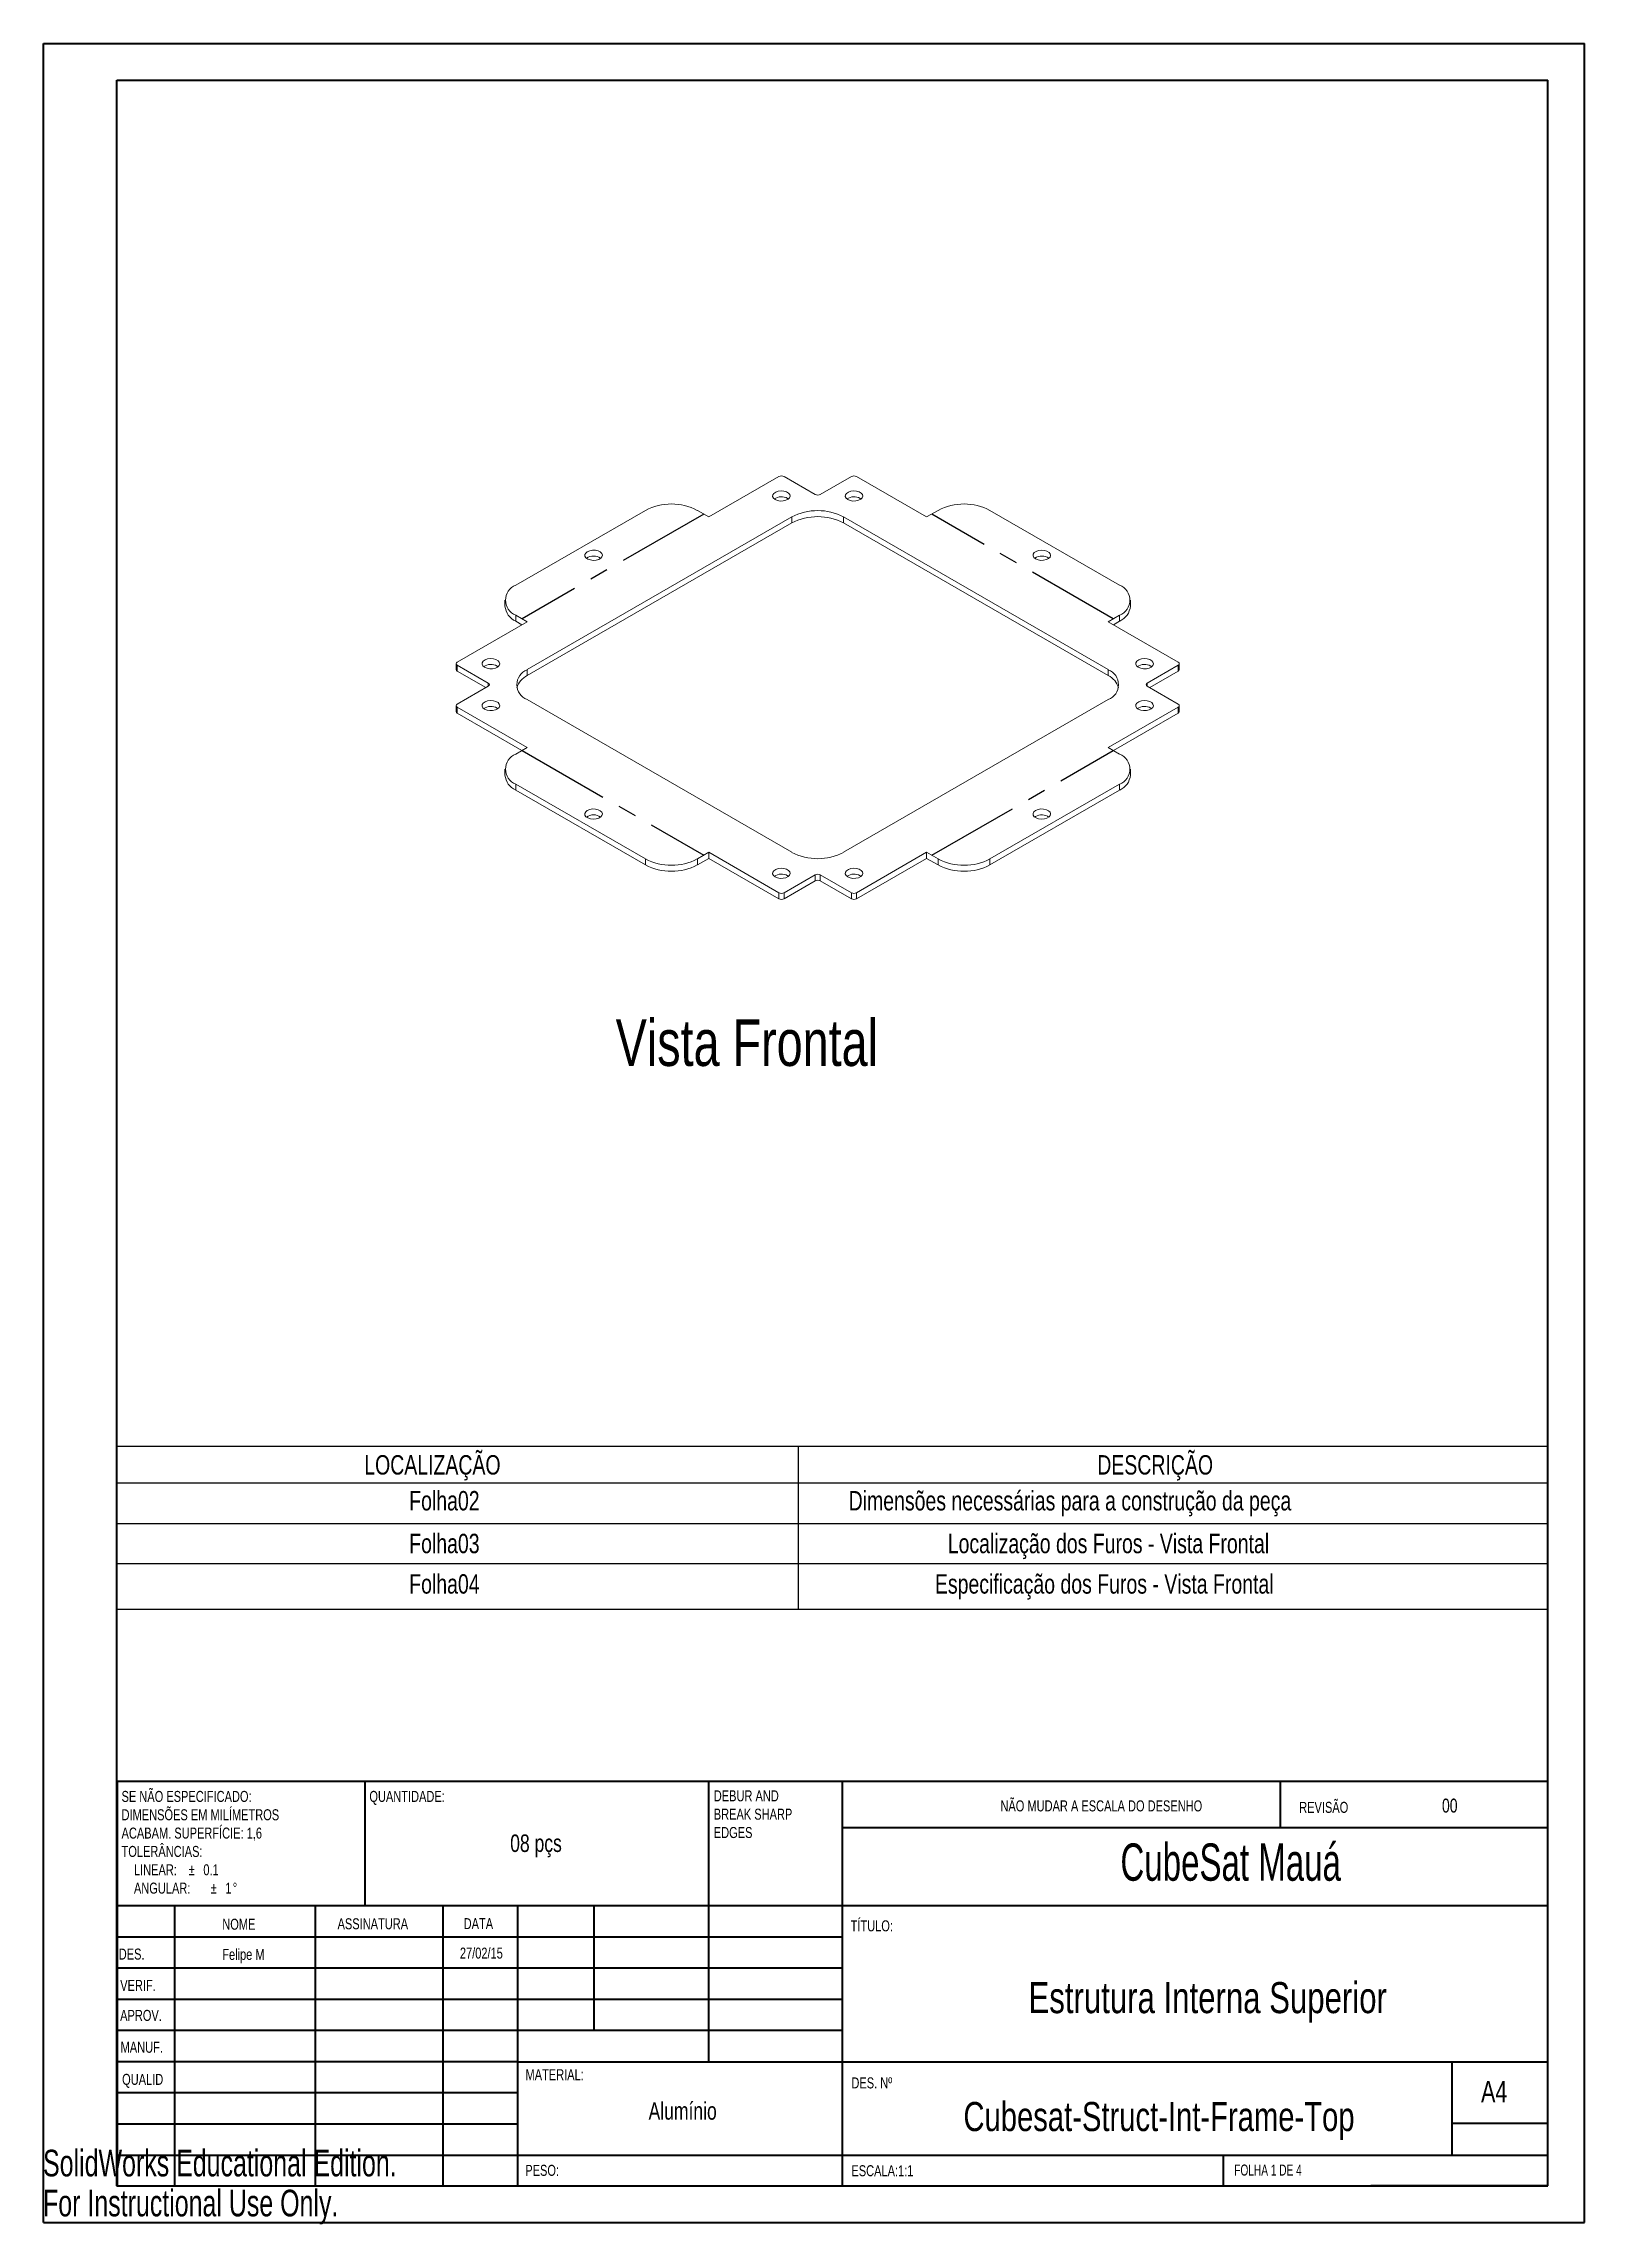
# Model space of a CAD drawing. Header units: millimetres. Extents: x 0 to 210, y 0 to 297.
import ezdxf

# ---------------------------------------------------------------- set-up
doc = ezdxf.new("R2010")
doc.units = ezdxf.units.MM
doc.linetypes.add('CENTERX2', pattern=[20.32, 12.7, -2.54, 2.54, -2.54])
doc.layers.add('FORMAT', color=7, linetype='Continuous')
doc.styles.add('SLDTEXTSTYLE0', font='TXT', dxfattribs={"width": 0.75})
doc.styles.add('SLDTEXTSTYLE1', font='TXT', dxfattribs={"width": 0.663})
doc.styles.add('SLDTEXTSTYLE2', font='TXT', dxfattribs={"width": 0.6875})
doc.styles.add('SLDTEXTSTYLE3', font='TXT', dxfattribs={"width": 0.7})

# ---------------------------------------------------------------- blocks, each defined once
blk = doc.blocks.new('SW_NOTE_0')
at = {"color": 0, "linetype": 'Continuous', "lineweight": 0, "char_height": 1.5, "attachment_point": 1, "style": 'SLDTEXTSTYLE0'}
for s, insert in [('DEBUR AND', (0, 1.93)), ('BREAK SHARP', (0, -0.57)), ('EDGES', (0, -3.07))]:
    blk.add_mtext(s, dxfattribs=dict(at, insert=insert))
blk = doc.blocks.new('SW_NOTE_1')
at = {"color": 0, "linetype": 'Continuous', "lineweight": 0, "char_height": 1.5, "attachment_point": 1, "style": 'SLDTEXTSTYLE0'}
for s, insert in [('SE NÃO ESPECIFICADO:', (0, 1.93)), ('ACABAM. SUPERFÍCIE: 1,6', (0, -3.07)), ('DIMENSÕES EM MILÍMETROS', (0, -0.57)), ('TOLERÂNCIAS:', (0, -5.57)), ('LINEAR:', (1.69, -8.07)), ('%%p', (9.16, -8.07)), ('0.1', (11.15, -8.07)), ('ANGULAR:', (1.69, -10.57)), ('%%p', (12.16, -10.57)), ('1', (14.15, -10.57)), ('%%d', (15.16, -10.57))]:
    blk.add_mtext(s, dxfattribs=dict(at, insert=insert))
blk = doc.blocks.new('SW_TABLEANNOTATION_0')
at = {"layer": 'FORMAT', "color": 0}
for p, q in [((0, 0), (0, -22.16)), ((195, 0), (0, 0)), ((195, -22.16), (195, 0)), ((92.85, 0), (92.85, -22.16)), ((0, -4.93), (195, -4.93)), ((0, -10.46), (195, -10.46)), ((0, -15.92), (195, -15.92)), ((0, -22.16), (195, -22.16))]:
    blk.add_line(p, q, dxfattribs=at)
at = {"layer": 'FORMAT', "color": 0, "attachment_point": 1, "style": 'SLDTEXTSTYLE0'}
for s, insert, char_height in [('LOCALIZAÇÃO', (33.7, -1.16), 2.6458), ('DESCRIÇÃO', (133.61, -1.16), 2.646), ('Folha02', (39.83, -6.05), 2.646), ('Dimensões necessárias para a construção da peça', (99.72, -6.05), 2.6458), ('Folha03', (39.83, -11.88), 2.646), ('Localização dos Furos - Vista Frontal', (113.23, -11.88), 2.6458), ('Folha04', (39.83, -17.39), 2.646), ('Especificação dos Furos - Vista Frontal', (111.48, -17.39), 2.6458)]:
    blk.add_mtext(s, dxfattribs=dict(at, insert=insert, char_height=char_height))

msp = doc.modelspace()

# ---------------------------------------------------------------- linework, layer by layer
at = {"color": 7, "linetype": 'Continuous', "lineweight": 40}
for p, q in [((0.08, 0.21), (0.08, 297.21)), ((0.08, 297.21), (210.08, 297.21)), ((210.08, 0.21), (210.08, 297.21)), ((210.08, 292.21), (210.08, 297.21)), ((10.08, 292.21), (205.08, 292.21)), ((10.08, 5.21), (10.08, 292.21)), ((205.08, 5.21), (205.08, 292.21)), ((10.11, 60.37), (205.08, 60.37)), ((10.11, 60.37), (10.11, 5.12)), ((43.91, 43.37), (43.91, 60.37)), ((90.71, 60.37), (90.71, 22.12)), ((108.91, 60.37), (108.91, 5.12)), ((168.68, 54.09), (168.68, 60.46)), ((205.08, 54), (108.91, 54)), ((205.08, 43.37), (10.11, 43.37)), ((17.91, 43.37), (17.91, 5.12)), ((37.1, 43.37), (37.1, 5.12)), ((54.51, 43.37), (54.51, 5.12)), ((64.71, 5.12), (64.71, 43.37)), ((75.11, 26.37), (75.11, 43.37)), ((108.91, 39.12), (10.11, 39.12)), ((108.91, 34.87), (10.11, 34.87)), ((108.91, 30.62), (10.11, 30.62)), ((108.91, 26.37), (10.11, 26.37)), ((64.71, 22.12), (10.11, 22.12)), ((64.71, 22.12), (205.08, 22.12)), ((192.08, 9.46), (192.08, 22.21)), ((64.71, 17.87), (10.11, 17.87)), ((64.71, 13.62), (10.11, 13.62)), ((205.08, 13.71), (192.08, 13.71)), ((10.11, 9.37), (205.08, 9.37)), ((160.88, 5.21), (160.88, 9.46)), ((10.08, 5.21), (205.08, 5.21)), ((205.08, 5.21), (180.99, 5.21)), ((0.08, 0.21), (210.08, 0.21))]:
    msp.add_line(p, q, dxfattribs=at)
at = {"color": 7, "linetype": 'Continuous', "lineweight": 15}
for p, q in [((100.28, 238.2), (90.74, 232.69)), ((100.99, 238.2), (105.23, 235.76)), ((105.94, 235.76), (110.18, 238.2)), ((120.43, 232.69), (110.89, 238.2)), ((101.48, 235.22), (101.6, 235.14)), ((111.38, 235.22), (111.5, 235.14)), ((64.43, 223.39), (82.1, 233.59)), ((102.05, 232.69), (65.99, 211.88)), ((65.99, 211.06), (102.05, 231.88)), ((89.18, 233.59), (90.74, 232.69)), ((102.05, 231.88), (102.05, 232.69)), ((145.18, 211.88), (109.12, 232.69)), ((109.12, 231.88), (109.12, 232.69)), ((109.12, 231.88), (145.18, 211.06)), ((120.43, 232.69), (121.99, 233.59)), ((129.06, 233.59), (146.74, 223.39)), ((62.96, 221.35), (62.96, 220.53)), ((148.21, 220.53), (148.21, 221.35)), ((65.99, 218.41), (56.44, 212.9)), ((65.99, 218.41), (64.43, 219.31)), ((64.43, 219.31), (64.43, 218.49)), ((65.28, 218), (64.43, 218.49)), ((146.74, 219.31), (145.18, 218.41)), ((154.73, 212.9), (145.18, 218.41)), ((146.74, 218.49), (145.89, 218)), ((146.74, 218.49), (146.74, 219.31)), ((56.29, 212.69), (56.29, 211.88)), ((60.68, 210.04), (56.44, 212.49)), ((56.44, 212.49), (56.44, 211.67)), ((56.44, 211.67), (60.33, 209.43)), ((61.89, 212.37), (62.01, 212.28)), ((65.99, 211.06), (65.99, 211.88)), ((145.18, 211.06), (145.18, 211.88)), ((154.73, 212.49), (150.49, 210.04)), ((150.84, 209.43), (154.73, 211.67)), ((150.98, 212.37), (151.1, 212.28)), ((154.73, 211.67), (154.73, 212.49)), ((154.87, 211.88), (154.87, 212.69)), ((56.44, 207.18), (60.68, 209.63)), ((60.68, 209.63), (60.68, 210.04)), ((150.49, 209.63), (150.49, 210.04)), ((150.49, 209.63), (154.73, 207.18)), ((56.29, 206.98), (56.29, 206.16)), ((56.44, 206.77), (65.99, 201.26)), ((56.44, 206.77), (56.44, 205.96)), ((56.44, 205.96), (65.28, 200.85)), ((61.89, 206.65), (62.01, 206.57)), ((65.99, 207.79), (102.05, 186.98)), ((109.12, 186.98), (145.18, 207.79)), ((145.18, 201.26), (154.73, 206.77)), ((145.89, 200.85), (154.73, 205.96)), ((150.98, 206.65), (151.1, 206.57)), ((154.73, 205.96), (154.73, 206.77)), ((154.87, 206.16), (154.87, 206.98)), ((64.43, 200.36), (65.99, 201.26)), ((145.18, 201.26), (146.74, 200.36)), ((62.96, 198.32), (62.96, 197.5)), ((82.1, 186.07), (64.43, 196.28)), ((64.43, 196.28), (64.43, 195.46)), ((146.74, 196.28), (129.06, 186.07)), ((146.74, 195.46), (146.74, 196.28)), ((148.21, 197.5), (148.21, 198.32)), ((82.1, 185.26), (64.43, 195.46)), ((146.74, 195.46), (129.06, 185.26)), ((135.29, 191.87), (135.17, 191.79)), ((82.1, 185.26), (82.1, 186.07)), ((90.74, 186.98), (89.18, 186.07)), ((90.74, 186.16), (89.18, 185.26)), ((89.18, 186.07), (89.18, 185.26)), ((90.74, 186.98), (100.28, 181.46)), ((90.74, 186.98), (90.74, 186.16)), ((90.74, 186.16), (100.28, 180.65)), ((110.89, 181.46), (120.43, 186.98)), ((110.89, 180.65), (120.43, 186.16)), ((121.99, 186.07), (120.43, 186.98)), ((120.43, 186.98), (120.43, 186.16)), ((121.99, 185.26), (120.43, 186.16)), ((121.99, 185.26), (121.99, 186.07)), ((129.06, 186.07), (129.06, 185.26)), ((100.28, 180.65), (100.28, 181.46)), ((105.23, 183.91), (100.99, 181.46)), ((100.99, 180.65), (105.23, 183.1)), ((100.99, 181.46), (100.99, 180.65)), ((101.48, 183.79), (101.6, 183.71)), ((105.23, 183.1), (105.23, 183.91)), ((110.18, 181.46), (105.94, 183.91)), ((105.94, 183.1), (105.94, 183.91)), ((105.94, 183.1), (110.18, 180.65)), ((110.18, 180.65), (110.18, 181.46)), ((110.89, 181.46), (110.89, 180.65)), ((111.38, 183.79), (111.5, 183.71))]:
    msp.add_line(p, q, dxfattribs=at)
at = {"color": 7, "linetype": 'CENTERX2'}
for p, q in [((90.05, 233.09), (65.3, 218.8)), ((145.87, 218.8), (121.12, 233.09)), ((65.3, 200.87), (90.05, 186.58)), ((121.12, 186.58), (145.87, 200.87))]:
    msp.add_line(p, q, dxfattribs=at)
at = {"color": 7, "linetype": 'Continuous', "lineweight": 15, "flags": 128}
for points in [[(99.79, 235.06), (100.11, 234.93), (100.49, 234.86), (100.88, 234.87), (101.25, 234.96), (101.55, 235.1), (101.75, 235.3), (101.83, 235.52), (101.78, 235.75), (101.61, 235.95), (101.33, 236.12), (100.98, 236.22), (100.59, 236.24), (100.2, 236.2), (99.86, 236.08), (99.6, 235.91), (99.46, 235.69), (99.44, 235.47), (99.56, 235.25), (99.79, 235.06)], [(109.69, 235.06), (110.01, 234.93), (110.39, 234.86), (110.78, 234.87), (111.15, 234.96), (111.45, 235.1), (111.65, 235.3), (111.73, 235.52), (111.68, 235.75), (111.51, 235.95), (111.23, 236.12), (110.88, 236.22), (110.48, 236.24), (110.1, 236.2), (109.76, 236.08), (109.5, 235.91), (109.36, 235.69), (109.34, 235.47), (109.46, 235.25), (109.69, 235.06)], [(74.18, 227.96), (73.96, 227.78), (73.84, 227.56), (73.86, 227.33), (74, 227.12), (74.26, 226.94), (74.6, 226.83), (74.98, 226.78), (75.38, 226.81), (75.73, 226.91), (76.01, 227.07), (76.18, 227.27), (76.23, 227.5), (76.15, 227.72), (75.95, 227.92), (75.65, 228.07), (75.28, 228.15), (74.88, 228.16), (74.51, 228.09), (74.18, 227.96)], [(135.29, 226.98), (135.61, 226.85), (135.99, 226.78), (136.38, 226.79), (136.75, 226.88), (137.05, 227.02), (137.25, 227.22), (137.33, 227.44), (137.29, 227.67), (137.11, 227.87), (136.83, 228.04), (136.48, 228.14), (136.09, 228.16), (135.7, 228.12), (135.36, 228), (135.1, 227.83), (134.96, 227.61), (134.94, 227.39), (135.06, 227.17), (135.29, 226.98)], [(60.19, 212.2), (60.51, 212.07), (60.89, 212), (61.28, 212.01), (61.65, 212.1), (61.95, 212.24), (62.15, 212.44), (62.24, 212.66), (62.19, 212.89), (62.01, 213.09), (61.73, 213.26), (61.38, 213.36), (60.99, 213.38), (60.6, 213.34), (60.26, 213.22), (60.01, 213.05), (59.86, 212.83), (59.85, 212.61), (59.96, 212.39), (60.19, 212.2)], [(149.28, 212.2), (149.61, 212.07), (149.98, 212), (150.38, 212.01), (150.75, 212.1), (151.05, 212.24), (151.25, 212.44), (151.33, 212.66), (151.28, 212.89), (151.11, 213.09), (150.83, 213.26), (150.47, 213.36), (150.08, 213.38), (149.7, 213.34), (149.36, 213.22), (149.1, 213.05), (148.96, 212.83), (148.94, 212.61), (149.05, 212.39), (149.28, 212.2)], [(60.19, 206.49), (60.51, 206.35), (60.89, 206.29), (61.28, 206.3), (61.65, 206.38), (61.95, 206.53), (62.15, 206.73), (62.24, 206.95), (62.19, 207.17), (62.01, 207.38), (61.73, 207.54), (61.38, 207.64), (60.99, 207.67), (60.6, 207.62), (60.26, 207.51), (60.01, 207.33), (59.86, 207.12), (59.85, 206.89), (59.96, 206.67), (60.19, 206.49)], [(149.28, 206.49), (149.61, 206.35), (149.98, 206.29), (150.38, 206.3), (150.75, 206.38), (151.05, 206.53), (151.25, 206.73), (151.33, 206.95), (151.28, 207.17), (151.11, 207.38), (150.83, 207.54), (150.47, 207.64), (150.08, 207.67), (149.7, 207.62), (149.36, 207.51), (149.1, 207.33), (148.96, 207.12), (148.94, 206.89), (149.05, 206.67), (149.28, 206.49)], [(74.18, 192.69), (73.96, 192.5), (73.84, 192.28), (73.86, 192.06), (74, 191.84), (74.26, 191.67), (74.6, 191.55), (74.98, 191.51), (75.38, 191.53), (75.73, 191.63), (76.01, 191.8), (76.18, 192), (76.23, 192.23), (76.15, 192.45), (75.95, 192.65), (75.65, 192.79), (75.28, 192.88), (74.88, 192.89), (74.51, 192.82), (74.18, 192.69)], [(135.29, 192.69), (135.06, 192.5), (134.94, 192.28), (134.96, 192.06), (135.1, 191.84), (135.36, 191.67), (135.7, 191.55), (136.09, 191.51), (136.48, 191.53), (136.83, 191.63), (137.11, 191.8), (137.29, 192), (137.33, 192.23), (137.25, 192.45), (137.05, 192.65), (136.75, 192.79), (136.38, 192.88), (135.99, 192.89), (135.61, 192.82), (135.29, 192.69)], [(99.79, 183.63), (100.11, 183.5), (100.49, 183.43), (100.88, 183.44), (101.25, 183.52), (101.55, 183.67), (101.75, 183.87), (101.83, 184.09), (101.78, 184.32), (101.61, 184.52), (101.33, 184.68), (100.98, 184.78), (100.59, 184.81), (100.2, 184.76), (99.86, 184.65), (99.6, 184.47), (99.46, 184.26), (99.44, 184.03), (99.56, 183.81), (99.79, 183.63)], [(109.69, 183.63), (110.01, 183.5), (110.39, 183.43), (110.78, 183.44), (111.15, 183.52), (111.45, 183.67), (111.65, 183.87), (111.73, 184.09), (111.68, 184.32), (111.51, 184.52), (111.23, 184.68), (110.88, 184.78), (110.48, 184.81), (110.1, 184.76), (109.76, 184.65), (109.5, 184.47), (109.36, 184.26), (109.34, 184.03), (109.46, 183.81), (109.69, 183.63)]]:
    msp.add_lwpolyline(points, dxfattribs=at)
at = {"color": 7, "linetype": 'Continuous', "lineweight": 15}
for centre, radius, start, end in [((100.63, 237.52), 0.769, 62.6097, 117.3903), ((110.53, 237.52), 0.769, 62.6097, 117.3903), ((100.64, 233.72), 1.73, 60.8068, 124.3316), ((105.58, 236.44), 0.769, 242.6097, 297.3903), ((110.54, 233.72), 1.73, 60.8068, 124.3316), ((85.64, 226.81), 7.65, 62.4805, 117.5195), ((105.58, 225.91), 7.65, 62.4805, 117.5195), ((105.58, 225.09), 7.65, 62.4805, 117.5195), ((125.53, 226.81), 7.65, 62.4805, 117.5195), ((75.03, 225.65), 1.71, 55.522, 124.478), ((136.14, 225.65), 1.71, 55.522, 124.478), ((65.22, 221.35), 2.19, 111.3126, 248.6874), ((145.95, 221.35), 2.19, 291.3126, 68.6874), ((65.4, 220.74), 2.45, 184.7823, 246.5379), ((145.71, 220.78), 2.51, 294.3332, 354.3466), ((56.54, 211.9), 0.251, 185.6948, 245.6253), ((56.52, 212.69), 0.218, 110.7834, 249.2166), ((61.04, 210.86), 1.73, 60.8068, 124.3316), ((67.19, 208.59), 2.75, 115.9697, 162.2358), ((66.78, 209.83), 2.19, 111.3126, 248.6874), ((144.39, 209.83), 2.19, 291.3126, 68.6874), ((143.98, 208.59), 2.75, 17.7642, 64.0303), ((150.14, 210.86), 1.73, 60.8068, 124.3316), ((154.65, 212.69), 0.218, 290.7834, 69.2166), ((154.62, 211.9), 0.251, 294.3747, 354.3052), ((60.61, 209.83), 0.218, 290.7834, 69.2166), ((150.56, 209.83), 0.218, 110.7834, 249.2166), ((56.54, 206.19), 0.251, 185.6948, 245.6253), ((56.52, 206.98), 0.218, 110.7834, 249.2166), ((61.04, 205.14), 1.73, 60.8068, 124.3316), ((150.14, 205.14), 1.73, 60.8068, 124.3316), ((154.65, 206.98), 0.218, 290.7834, 69.2166), ((154.62, 206.19), 0.251, 294.3747, 354.3052), ((65.22, 198.32), 2.19, 111.3126, 248.6874), ((145.95, 198.32), 2.19, 291.3126, 68.6874), ((65.4, 197.71), 2.45, 184.7823, 246.5379), ((145.71, 197.75), 2.51, 294.3332, 354.3466), ((75.03, 190.38), 1.71, 55.522, 124.478), ((136.13, 190.36), 1.73, 55.6684, 119.1932), ((85.64, 192.86), 7.65, 242.4805, 297.5195), ((85.64, 192.04), 7.65, 242.4805, 297.5195), ((105.58, 193.76), 7.65, 242.4805, 297.5195), ((125.53, 192.86), 7.65, 242.4805, 297.5195), ((125.53, 192.04), 7.65, 242.4805, 297.5195), ((100.64, 182.28), 1.73, 60.8068, 124.3316), ((100.63, 182.15), 0.769, 242.6097, 297.3903), ((105.58, 183.23), 0.769, 62.6097, 117.3903), ((105.58, 182.41), 0.769, 62.6097, 117.3903), ((110.54, 182.28), 1.73, 60.8068, 124.3316), ((110.53, 182.15), 0.769, 242.6097, 297.3903), ((100.63, 181.33), 0.769, 242.6097, 297.3903), ((110.53, 181.33), 0.769, 242.6097, 297.3903)]:
    msp.add_arc(centre, radius, start, end, dxfattribs=at)

# ---------------------------------------------------------------- block references
at = {"color": 7, "linetype": 'Continuous', "lineweight": 0}
for name, p in [('SW_NOTE_1', (10.7, 57.11)), ('SW_NOTE_0', (91.42, 57.19))]:
    msp.add_blockref(name, p, dxfattribs=at)
at = {"layer": 'FORMAT'}
msp.add_blockref('SW_TABLEANNOTATION_0', (10.08, 105.97), dxfattribs=at)

# ---------------------------------------------------------------- texts
at = {"color": 7, "linetype": 'Continuous', "lineweight": 0}
for s, insert, char_height, attachment_point, style in [('QUANTIDADE:', (44.48, 59.04), 1.5, 1, 'SLDTEXTSTYLE0'), ('NÃO MUDAR A ESCALA DO DESENHO', (130.49, 57.75), 1.5, 1, 'SLDTEXTSTYLE0'), ('REVISÃO', (171.21, 57.55), 1.5, 1, 'SLDTEXTSTYLE0'), ('00', (191.73, 57.99), 1.905, 2, 'SLDTEXTSTYLE0'), ('08 pçs', (67.19, 53.1), 2.381, 2, 'SLDTEXTSTYLE0'), ('CubeSat Mauá', (161.87, 51.88), 5.08, 2, 'SLDTEXTSTYLE1'), ('NOME', (24.43, 41.62), 1.5, 1, 'SLDTEXTSTYLE0'), ('ASSINATURA', (40.14, 41.68), 1.5, 1, 'SLDTEXTSTYLE0'), ('DATA', (57.33, 41.7), 1.5, 1, 'SLDTEXTSTYLE0'), ('TÍTULO:', (110.07, 41.4), 1.5, 1, 'SLDTEXTSTYLE0'), ('DES.', (10.32, 37.55), 1.5, 1, 'SLDTEXTSTYLE0'), ('Felipe M', (27.31, 37.5), 1.499, 2, 'SLDTEXTSTYLE0'), ('27/02/15', (59.74, 37.68), 1.499, 2, 'SLDTEXTSTYLE0'), ('VERIF.', (10.52, 33.28), 1.5, 1, 'SLDTEXTSTYLE0'), ('Estrutura Interna Superior', (158.74, 32.98), 4.2333, 2, 'SLDTEXTSTYLE0'), ('APROV.', (10.51, 29.19), 1.5, 1, 'SLDTEXTSTYLE0'), ('MANUF.', (10.57, 24.85), 1.5, 1, 'SLDTEXTSTYLE0'), ('MATERIAL:', (65.76, 21.11), 1.5, 1, 'SLDTEXTSTYLE0'), ('QUALID', (10.78, 20.47), 1.5, 1, 'SLDTEXTSTYLE0'), ('DES. Nº', (110.18, 19.99), 1.5, 1, 'SLDTEXTSTYLE0'), ('A4', (196, 19.52), 2.91, 1, 'SLDTEXTSTYLE0'), ('Alumínio', (87.18, 16.61), 2.381, 2, 'SLDTEXTSTYLE0'), ('Cubesat-Struct-Int-Frame-Top', (152.1, 16.64), 3.9688, 2, 'SLDTEXTSTYLE0'), ('PESO:', (65.73, 8.07), 1.499, 1, 'SLDTEXTSTYLE0'), ('ESCALA:1:1', (110.18, 8.02), 1.5, 1, 'SLDTEXTSTYLE0'), ('FOLHA 1 DE 4', (162.36, 8.11), 1.5, 1, 'SLDTEXTSTYLE2')]:
    msp.add_mtext(s, dxfattribs=dict(at, insert=insert, char_height=char_height, attachment_point=attachment_point, style=style))
at = {"color": 7, "linetype": 'Continuous', "char_height": 3.633, "attachment_point": 1, "style": 'SLDTEXTSTYLE3'}
for s, insert in [('SolidWorks Educational Edition.', (0, 10.13)), ('For Instructional Use Only.', (0, 4.68))]:
    msp.add_mtext(s, dxfattribs=dict(at, insert=insert))
at = {"layer": 'FORMAT', "insert": (78.05, 164.21), "char_height": 6.35, "attachment_point": 1, "style": 'SLDTEXTSTYLE0'}
msp.add_mtext('Vista Frontal', dxfattribs=at)

doc.saveas('drawing.dxf')
